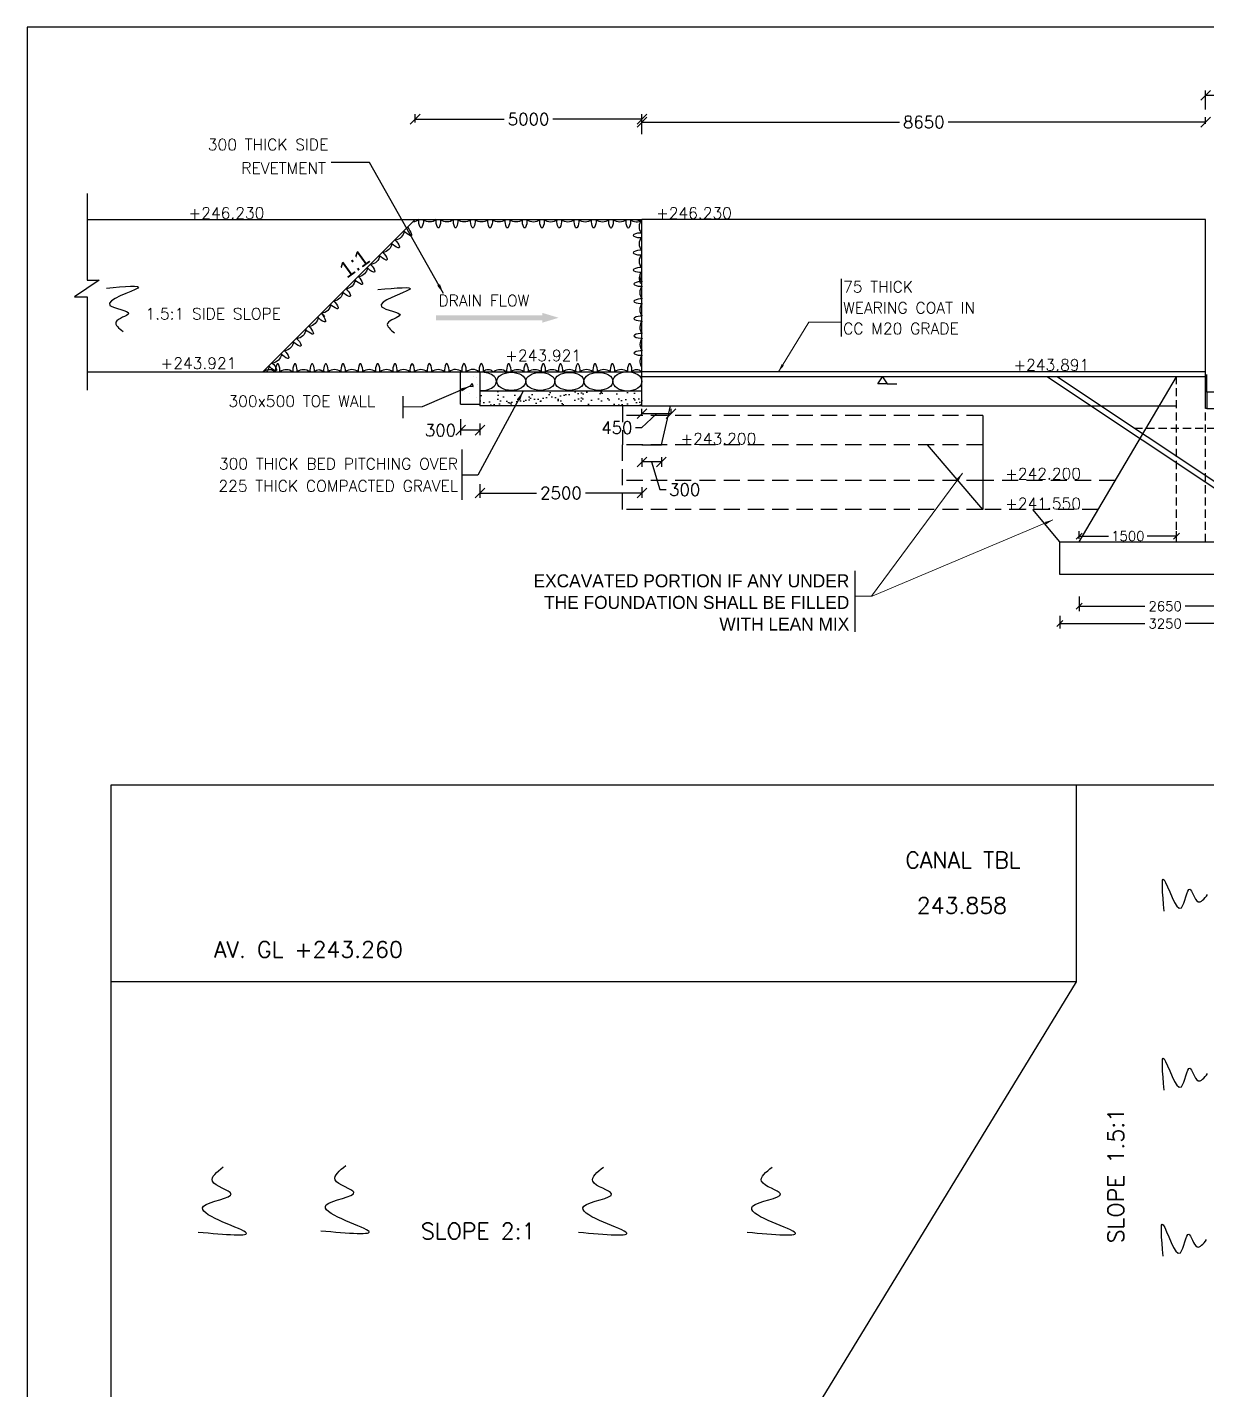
# Model space of a CAD drawing. Header units: inches. Extents: x 103704 to 210066, y -88751 to 89240.
# Drawn here: x 138152 to 156358, y -58671 to -37647 of the extents above; entities that cross this region are included whole.
import ezdxf
from ezdxf.enums import TextEntityAlignment as Align

# ---------------------------------------------------------------- set-up
doc = ezdxf.new("R2010")
doc.units = ezdxf.units.IN
doc.header["$LTSCALE"] = 100
doc.header["$MEASUREMENT"] = 0
doc.header["$PDMODE"] = 3
doc.linetypes.add('DASHED2', pattern=[0.375, 0.25, -0.125])
for name, color, linetype in [('Dim', 7, 'Continuous'), ('dimensions', 7, 'Continuous'), ('HATCH', 8, 'Continuous'), ('HIDDEN LIGHT', 31, 'DASHED2'), ('Text', 7, 'Continuous')]:
    doc.layers.add(name, color=color, linetype=linetype)
doc.styles.add('ROMANS', font='romans')
doc.styles.get("Standard").update_dxf_attribs({"font": ''})
doc.styles.get('Standard').set_extended_font_data('Univers Extended')
doc.dimstyles.new('Raj-75', dxfattribs={"dimscale": 75, "dimtxt": 2, "dimasz": 1.25, "dimexe": 1, "dimexo": 0.625, "dimtad": 0, "dimtxsty": 'ROMANS', "dimblk": 'OBLIQUE', "dimcen": 1.25, "dimclrd": 256, "dimclre": 256, "dimclrt": 256, "dimadec": 0, "dimazin": 0, "dimtfac": 1, "dimtmove": 1, "dimatfit": 3, "dimfxl": 1, "dimlwd": -1, "dimlwe": -1, "dimarcsym": 0})
doc.dimstyles.new('SUR', dxfattribs={"dimscale": 50, "dimtxt": 2.5, "dimasz": 2.5, "dimexe": 1.5, "dimexo": 1.5, "dimtad": 1, "dimzin": 12, "dimtxsty": 'ROMANS', "dimcen": 2.5, "dimadec": 0, "dimazin": 0, "dimtfac": 1, "dimtmove": 0, "dimatfit": 3, "dimfxl": 1, "dimlwd": 15, "dimlwe": 15, "dimarcsym": 0})

# ---------------------------------------------------------------- blocks, each defined once
blk = doc.blocks.new('_Oblique')
at = {"color": 0, "linetype": 'ByBlock', "lineweight": -2}
blk.add_line((-0.5, -0.5), (0.5, 0.5), dxfattribs=at)
blk = doc.blocks.new('*D128')
at = {"layer": 'Defpoints', "color": 0, "ltscale": 5, "transparency": 16777216}
for p in [(-2700, -3103), (550, -2951), (-2700, -3269)]:
    blk.add_point(p, dxfattribs=at)
at = {"layer": 'Dim', "ltscale": 5, "transparency": 16777216}
for p, q in [((-2700, -3150), (-2700, -3344)), ((550, -2997), (550, -3344)), ((-2700, -3269), (-1386, -3269)), ((550, -3269), (-764, -3269))]:
    blk.add_line(p, q, dxfattribs=at)
at = {"layer": 'Dim', "ltscale": 5, "transparency": 16777216, "xscale": 93.75, "yscale": 93.75, "zscale": 93.75, "rotation": 180}
blk.add_blockref('_Oblique', (-2700, -3269), dxfattribs=at)
at = {"layer": 'Dim', "ltscale": 5, "transparency": 16777216, "xscale": 93.75, "yscale": 93.75, "zscale": 93.75}
blk.add_blockref('_Oblique', (550, -3269), dxfattribs=at)
at = {"layer": 'Dim', "ltscale": 5, "transparency": 16777216, "insert": (-1075, -3269), "char_height": 150, "attachment_point": 5, "style": 'ROMANS'}
blk.add_mtext('3250', dxfattribs=at)
blk = doc.blocks.new('*D129')
at = {"layer": 'Defpoints', "color": 0, "ltscale": 5, "transparency": 16777216}
for p in [(-2400, -2803), (250, -2775), (-2400, -3001)]:
    blk.add_point(p, dxfattribs=at)
at = {"layer": 'Dim', "ltscale": 5, "transparency": 16777216}
for p, q in [((-2400, -2850), (-2400, -3076)), ((250, -2822), (250, -3076)), ((-2400, -3001), (-1386, -3001)), ((250, -3001), (-764, -3001))]:
    blk.add_line(p, q, dxfattribs=at)
at = {"layer": 'Dim', "ltscale": 5, "transparency": 16777216, "xscale": 93.75, "yscale": 93.75, "zscale": 93.75, "rotation": 180}
blk.add_blockref('_Oblique', (-2400, -3001), dxfattribs=at)
at = {"layer": 'Dim', "ltscale": 5, "transparency": 16777216, "xscale": 93.75, "yscale": 93.75, "zscale": 93.75}
blk.add_blockref('_Oblique', (250, -3001), dxfattribs=at)
at = {"layer": 'Dim', "ltscale": 5, "transparency": 16777216, "insert": (-1075, -3001), "char_height": 150, "attachment_point": 5, "style": 'ROMANS'}
blk.add_mtext('2650', dxfattribs=at)
blk = doc.blocks.new('*D127')
at = {"layer": 'Defpoints', "color": 0, "transparency": 16777216}
for p in [(-2400, -2010), (-900, -1919), (-900, -2010)]:
    blk.add_point(p, dxfattribs=at)
at = {"layer": 'Dim', "transparency": 16777216}
for p, q in [((-2400, -1963), (-2400, -1844)), ((-900, -1963), (-900, -1844)), ((-2400, -1919), (-1950, -1919)), ((-900, -1919), (-1350, -1919))]:
    blk.add_line(p, q, dxfattribs=at)
at = {"layer": 'Dim', "transparency": 16777216, "xscale": 93.75, "yscale": 93.75, "zscale": 93.75, "rotation": 180}
blk.add_blockref('_Oblique', (-2400, -1919), dxfattribs=at)
at = {"layer": 'Dim', "transparency": 16777216, "xscale": 93.75, "yscale": 93.75, "zscale": 93.75}
blk.add_blockref('_Oblique', (-900, -1919), dxfattribs=at)
at = {"layer": 'Dim', "transparency": 16777216, "insert": (-1650, -1919), "char_height": 150, "attachment_point": 5, "style": 'ROMANS'}
blk.add_mtext('1500', dxfattribs=at)
blk = doc.blocks.new('*D8')
at = {"layer": 'Defpoints', "color": 0, "transparency": 16777216}
for p in [(156340, -39111), (156340, -39183), (147640, -39341)]:
    blk.add_point(p, dxfattribs=at)
at = {"layer": 'Dim', "transparency": 16777216}
for p, q in [((147640, -39294), (147640, -39036)), ((156340, -39136), (156340, -39036)), ((147640, -39111), (151613, -39111)), ((156340, -39111), (152367, -39111))]:
    blk.add_line(p, q, dxfattribs=at)
at = {"layer": 'Dim', "transparency": 16777216, "xscale": 150, "yscale": 150, "zscale": 150, "rotation": 180}
blk.add_blockref('_Oblique', (147640, -39111), dxfattribs=at)
at = {"layer": 'Dim', "transparency": 16777216, "xscale": 150, "yscale": 150, "zscale": 150}
blk.add_blockref('_Oblique', (156340, -39111), dxfattribs=at)
at = {"layer": 'Dim', "transparency": 16777216, "insert": (151990, -39111), "char_height": 187.5, "attachment_point": 5, "style": 'ROMANS'}
blk.add_mtext('8650', dxfattribs=at)
blk = doc.blocks.new('*D11')
at = {"layer": 'Defpoints', "color": 0, "transparency": 16777216}
for p in [(147640, -44248), (147640, -44355), (147940, -44235)]:
    blk.add_point(p, dxfattribs=at)
at = {"layer": 'Text', "transparency": 16777216}
for p, q in [((147640, -44295), (147640, -44430)), ((147940, -44355), (147640, -44355)), ((147790, -44355), (147918, -44781)), ((147940, -44282), (147940, -44430)), ((147918, -44781), (148012, -44781))]:
    blk.add_line(p, q, dxfattribs=at)
at = {"layer": 'Text', "transparency": 16777216, "xscale": 150, "yscale": 150, "zscale": 150, "rotation": 180}
blk.add_blockref('_Oblique', (147640, -44355), dxfattribs=at)
at = {"layer": 'Text', "transparency": 16777216, "xscale": 150, "yscale": 150, "zscale": 150}
blk.add_blockref('_Oblique', (147940, -44355), dxfattribs=at)
at = {"layer": 'Text', "transparency": 16777216, "insert": (148300, -44781), "char_height": 187.5, "attachment_point": 5, "style": 'ROMANS'}
blk.add_mtext('300', dxfattribs=at)
blk = doc.blocks.new('*D12')
at = {"layer": 'Defpoints', "color": 0, "transparency": 16777216}
for p in [(147640, -43610), (147640, -43658), (148090, -43658)]:
    blk.add_point(p, dxfattribs=at)
at = {"layer": 'Dim', "transparency": 16777216}
for p, q in [((147865, -43610), (147635, -43826)), ((147640, -43611), (147640, -43535)), ((148090, -43610), (147640, -43610)), ((148090, -43611), (148090, -43535)), ((147635, -43826), (147541, -43826))]:
    blk.add_line(p, q, dxfattribs=at)
at = {"layer": 'Dim', "transparency": 16777216, "xscale": 150, "yscale": 150, "zscale": 150, "rotation": 180}
blk.add_blockref('_Oblique', (147640, -43610), dxfattribs=at)
at = {"layer": 'Dim', "transparency": 16777216, "xscale": 150, "yscale": 150, "zscale": 150}
blk.add_blockref('_Oblique', (148090, -43610), dxfattribs=at)
at = {"layer": 'Dim', "transparency": 16777216, "insert": (147253, -43826), "char_height": 187.5, "attachment_point": 5, "style": 'ROMANS'}
blk.add_mtext('450', dxfattribs=at)
blk = doc.blocks.new('Water Level')
for p, q in [((595, -94), (-595, -94)), ((523, -219), (-523, -219)), ((451, -344), (-451, -344)), ((379, -469), (-379, -469)), ((307, -594), (-307, -594)), ((234, -719), (-234, -719)), ((162, -844), (-162, -844)), ((90, -969), (-90, -969)), ((41, -1094), (-36, -1094))]:
    blk.add_line(p, q)
blk.add_lwpolyline([(342, 592), (-342, 592), (0, 0)], close=True)
blk = doc.blocks.new('*D87')
at = {"layer": 'Defpoints', "color": 0, "transparency": 16777216}
for p in [(182640, -1268), (187140, -1377), (187140, -1534)]:
    blk.add_point(p, dxfattribs=at)
at = {"layer": 'Dim', "transparency": 16777216}
for p, q in [((182640, -1315), (182640, -1609)), ((187140, -1424), (187140, -1609)), ((182640, -1534), (184579, -1534)), ((187140, -1534), (185201, -1534))]:
    blk.add_line(p, q, dxfattribs=at)
at = {"layer": 'Dim', "transparency": 16777216, "xscale": 93.75, "yscale": 93.75, "zscale": 93.75, "rotation": 180}
blk.add_blockref('_Oblique', (182640, -1534), dxfattribs=at)
at = {"layer": 'Dim', "transparency": 16777216, "xscale": 93.75, "yscale": 93.75, "zscale": 93.75}
blk.add_blockref('_Oblique', (187140, -1534), dxfattribs=at)
at = {"layer": 'Dim', "transparency": 16777216, "insert": (184890, -1534), "char_height": 150, "attachment_point": 5, "style": 'ROMANS'}
blk.add_mtext('4500', dxfattribs=at)
blk = doc.blocks.new('*D70')
at = {"layer": 'Defpoints', "color": 0, "transparency": 16777216}
for p in [(162240, -38696), (156340, -38961), (162240, -39015)]:
    blk.add_point(p, dxfattribs=at)
at = {"layer": 'Dim', "transparency": 16777216}
for p, q in [((156340, -38914), (156340, -38621)), ((162240, -38968), (162240, -38621)), ((156340, -38696), (158913, -38696)), ((162240, -38696), (159667, -38696))]:
    blk.add_line(p, q, dxfattribs=at)
at = {"layer": 'Dim', "transparency": 16777216, "xscale": 150, "yscale": 150, "zscale": 150, "rotation": 180}
blk.add_blockref('_Oblique', (156340, -38696), dxfattribs=at)
at = {"layer": 'Dim', "transparency": 16777216, "xscale": 150, "yscale": 150, "zscale": 150}
blk.add_blockref('_Oblique', (162240, -38696), dxfattribs=at)
at = {"layer": 'Dim', "transparency": 16777216, "insert": (159290, -38696), "char_height": 187.5, "attachment_point": 5, "style": 'ROMANS'}
blk.add_mtext('5900', dxfattribs=at)
blk = doc.blocks.new('*D72')
at = {"layer": 'Defpoints', "color": 0, "transparency": 16777216}
for p in [(144840, -43646), (145140, -43713), (144840, -43864)]:
    blk.add_point(p, dxfattribs=at)
at = {"layer": 'Dim', "transparency": 16777216}
for p, q in [((144840, -43693), (144840, -43939)), ((145140, -43864), (144840, -43864)), ((145140, -43760), (145140, -43939))]:
    blk.add_line(p, q, dxfattribs=at)
at = {"layer": 'Dim', "transparency": 16777216, "xscale": 150, "yscale": 150, "zscale": 150, "rotation": 180}
blk.add_blockref('_Oblique', (144840, -43864), dxfattribs=at)
at = {"layer": 'Dim', "transparency": 16777216, "xscale": 150, "yscale": 150, "zscale": 150}
blk.add_blockref('_Oblique', (145140, -43864), dxfattribs=at)
at = {"layer": 'Dim', "transparency": 16777216, "insert": (144530, -43864), "char_height": 187.5, "attachment_point": 5, "style": 'ROMANS'}
blk.add_mtext('300', dxfattribs=at)
blk = doc.blocks.new('*D73')
at = {"layer": 'Defpoints', "color": 0, "transparency": 16777216}
for p in [(145140, -44652, 0), (147640, -44694), (147640, -44834)]:
    blk.add_point(p, dxfattribs=at)
at = {"layer": 'Dim', "transparency": 16777216}
for p, q in [((145140, -44699), (145140, -44909)), ((147640, -44741), (147640, -44909)), ((145140, -44834), (146013, -44834)), ((147640, -44834), (146767, -44834))]:
    blk.add_line(p, q, dxfattribs=at)
at = {"layer": 'Dim', "transparency": 16777216, "xscale": 150, "yscale": 150, "zscale": 150, "rotation": 180}
blk.add_blockref('_Oblique', (145140, -44834), dxfattribs=at)
at = {"layer": 'Dim', "transparency": 16777216, "xscale": 150, "yscale": 150, "zscale": 150}
blk.add_blockref('_Oblique', (147640, -44834), dxfattribs=at)
at = {"layer": 'Dim', "transparency": 16777216, "insert": (146390, -44834), "char_height": 187.5, "attachment_point": 5, "style": 'ROMANS'}
blk.add_mtext('2500', dxfattribs=at)
blk = doc.blocks.new('*D74')
at = {"layer": 'Defpoints', "color": 0, "transparency": 16777216}
for p in [(147640, -39065), (144140, -39162), (147640, -39294)]:
    blk.add_point(p, dxfattribs=at)
at = {"layer": 'Dim', "transparency": 16777216}
for p, q in [((144140, -39115), (144140, -38990)), ((144140, -39065), (145513, -39065)), ((147640, -39065), (146267, -39065)), ((147640, -39247), (147640, -38990))]:
    blk.add_line(p, q, dxfattribs=at)
at = {"layer": 'Dim', "transparency": 16777216, "xscale": 150, "yscale": 150, "zscale": 150, "rotation": 180}
blk.add_blockref('_Oblique', (144140, -39065), dxfattribs=at)
at = {"layer": 'Dim', "transparency": 16777216, "xscale": 150, "yscale": 150, "zscale": 150}
blk.add_blockref('_Oblique', (147640, -39065), dxfattribs=at)
at = {"layer": 'Dim', "transparency": 16777216, "insert": (145890, -39065), "char_height": 187.5, "attachment_point": 5, "style": 'ROMANS'}
blk.add_mtext('5000', dxfattribs=at)
blk = doc.blocks.new('A$C61032902')
at = {"linetype": 'Continuous', "ltscale": 5}
blk.add_line((-2400, -2010), (-900, 540), dxfattribs=at)
at = {"linetype": 'DASHED2', "ltscale": 5}
for p, q in [((-900, -2010), (-900, 540)), ((-450, -2010), (-450, 50)), ((0, -2010), (0, 50))]:
    blk.add_line(p, q, dxfattribs=at)
at = {"ltscale": 5}
for p, q in [((-430, 300), (-430, 575)), ((0, 50), (250, -2010))]:
    blk.add_line(p, q, dxfattribs=at)
blk.add_lwpolyline([(-430, 50), (-450, 50), (-450, 540), (-900, 540)], dxfattribs=at)
for points in [[(0, 300), (-430, 300), (-430, 50), (0, 50)], [(550, -2510), (-2700, -2510), (-2700, -2010), (550, -2010)]]:
    blk.add_lwpolyline(points, close=True, dxfattribs=at)
at = {"layer": 'Dim'}
dim = blk.add_linear_dim(base=(-900, -1919.011), p1=(-2400, -2010), p2=(-900, -2010), dimstyle='Raj-75', override={"dimfxl": 150}, dxfattribs=at)
dim.commit()
dim.dimension.update_dxf_attribs({"geometry": '*D127', "text_midpoint": (-1650, -1919.011)})
at = {"layer": 'Dim', "ltscale": 5}
for base, p1, p2, picture, middle in [((-2400, -3001.093), (250, -2775.438), (-2400, -2802.731), '*D129', (-1075, -3001.093)), ((-2700, -3269.138), (550, -2950.506), (-2700, -3102.945), '*D128', (-1075, -3269.138))]:
    dim = blk.add_linear_dim(base=base, p1=p1, p2=p2, angle=180, dimstyle='Raj-75', dxfattribs=at)
    dim.commit()
    dim.dimension.update_dxf_attribs({"geometry": picture, "text_midpoint": middle})
blk = doc.blocks.new('canal sec')
at = {"color": 30}
for p, q in [((182640.177, -1037.053), (187140.177, -1037.053)), ((182640.177, -1137.053), (187140.177, -1137.053))]:
    blk.add_line(p, q, dxfattribs=at)
at = {"layer": 'Dim'}
for p, q in [((179502.177, 954.947), (182640.177, -1137.053)), ((179652.177, 954.947), (182640.177, -1037.053)), ((190278.149, 954.929), (187140.177, -1137.053)), ((190128.149, 954.929), (187140.177, -1037.053))]:
    blk.add_line(p, q, dxfattribs=at)
blk.add_lwpolyline([(182299.987, -712.764), (182635.987, -712.764), (182635.987, -936.764)], dxfattribs=at)
at = {"layer": 'HIDDEN LIGHT', "color": 4, "ltscale": 5}
blk.add_line((180840.177, 162.947), (188940.177, 162.947), dxfattribs=at)
at = {"layer": 'HATCH', "xscale": 0.3499999999985448, "yscale": 0.3499999999985448, "zscale": 0.3499999999985448}
blk.add_blockref('Water Level', (185208.648, 162.947), dxfattribs=at)
at = {"color": 30}
for s, p in [('1.5', (182317.88, -673.691)), (' 1', (182568.823, -892.032))]:
    blk.add_text(s, height=140, dxfattribs=at).set_placement(p)
at = {"layer": 'Text', "color": 4, "style": 'ROMANS'}
blk.add_text('F.S.L. +243.258', height=175, dxfattribs=at).set_placement((184398.498, 205.465))
at = {"layer": 'Text', "insert": (185882.089, -825.26), "char_height": 175, "width": 3027.28401, "attachment_point": 3, "style": 'ROMANS'}
blk.add_mtext('CBL++242.058', dxfattribs=at)
at = {"layer": 'Dim'}
dim = blk.add_linear_dim(base=(187140.177, -1534.378), p1=(182640.177, -1268.182), p2=(187140.177, -1376.953), dimstyle='Raj-75', override={"dimfxl": 150}, dxfattribs=at)
dim.commit()
dim.dimension.update_dxf_attribs({"geometry": '*D87', "text_midpoint": (184890.177, -1534.378)})

msp = doc.modelspace()

# ---------------------------------------------------------------- hatches: boundary and pattern name
at = {"layer": 'Dim'}
msp.add_hatch(color=0, dxfattribs=at).paths.add_polyline_path([(146354.737, -42129.45), (146104.864, -42054.45), (146104.864, -42092.595), (144462.191, -42092.595), (144462.191, -42167.595), (146104.864, -42167.595), (146104.864, -42204.45)])
h = msp.add_hatch(dxfattribs=at)
h.set_pattern_fill('AR-SAND', color=0, scale=100, style=0)
h.set_pattern_definition([(37.5, (-4350, -1814.54), (-6.29934, 192.68238), [0, -152, 0, -170, 0, -162.5]), (7.5, (-4350, -1814.54), (176.97767, 282.2146), [0, -82, 0, -137, 0, -52.5]), (327.5, (-4473, -1814.54), (311.41419, 0.5659), [0, -50, 0, -180, 0, -235]), (317.5, (-4473, -1814.54), (300.61266, 87.76756), [0, -25, 0, -118, 0, -135])])
h.paths.add_polyline_path([(147640.007, -43489.081), (147640.007, -43414.082), (147640.007, -43264.081), (145140.007, -43264.082), (145140.007, -43489.082)])

# ---------------------------------------------------------------- linework, layer by layer
at = {"color": 0, "ltscale": 5}
for p, q in [((147640.007, -43489.081, -0.034), (147640.007, -40614.082)), ((156340.007, -43039.082), (156340.007, -40614.082)), ((156340.007, -42964.082), (147640.007, -42964.082)), ((156340.007, -43039.082), (147640.007, -43039.082)), ((147940.007, -44089.082), (148081.141, -43489.082)), ((147640.007, -44089.082), (147940.007, -44089.082))]:
    msp.add_line(p, q, dxfattribs=at)
at = {"color": 0, "linetype": 'DASHED2', "ltscale": 10}
for p, q in [((147340.007, -43489.081), (147340.007, -44089.082)), ((152902.007, -43639.082), (147340.007, -43639.082)), ((152902.007, -44089.082), (147340.007, -44089.082)), ((147340.007, -45089.082), (147340.007, -44089.082)), ((152902.007, -44639.082), (147340.007, -44639.082)), ((154948.831, -44639.082), (152902.007, -44639.082)), ((152902.007, -45089.082), (147340.007, -45089.082)), ((154684.125, -45089.082), (152902.007, -45089.082))]:
    msp.add_line(p, q, dxfattribs=at)
at = {"color": 0, "ltscale": 5}
for points in [[(139075.509, -40212.431), (139075.509, -41550.601), (139264.065, -41550.601), (138881.613, -41808.095), (139075.509, -41808.095), (139075.509, -43248.487)], [(139448.518, -49336.958), (184032.265, -49336.958), (184032.265, -74208.462), (184409.377, -74208.462), (183644.473, -74723.451), (184032.265, -74723.451), (184032.265, -84831.738), (184409.377, -84831.738), (183644.473, -85346.726), (184032.265, -85346.726), (184032.265, -87355.23), (139448.518, -87355.23), (139448.518, -77996.571), (139060.726, -77996.571), (139825.63, -77481.583), (139448.518, -77481.583), (139448.518, -67373.296), (139060.726, -67373.296), (139825.63, -66858.308), (139448.518, -66858.308), (139448.518, -49336.958)]]:
    msp.add_lwpolyline(points, dxfattribs=at)
at = {"color": 0, "ltscale": 5, "start_tangent": (-0.860944174, -0.508699449)}
for points in [[(155700.95, -51287.619), (155700.95, -50800.553), (155967.232, -51232.479), (156095.781, -50947.592), (156224.331, -51140.58), (156371.245, -51030.301)], [(155700.95, -54049.255), (155700.95, -53562.19), (155967.232, -53994.116), (156095.781, -53709.229), (156224.331, -53902.217), (156371.245, -53791.938)], [(155685.906, -56611.52), (155685.906, -56124.455), (155952.187, -56556.381), (156080.737, -56271.494), (156209.287, -56464.482), (156356.201, -56354.203)]]:
    msp.add_spline(points, degree=3, dxfattribs=at)
at = {"layer": 'Dim', "color": 0}
for p, q in [((139075.509, -40614.082, -0.889), (147640.007, -40614.082)), ((141790.007, -42964.082, -0.363), (144140.007, -40614.082, -0.363)), ((139075.509, -42964.082, -0.368), (147640.007, -42964.082)), ((144840.007, -43464.082, -0.145), (144840.007, -42964.068, -0.034)), ((145041.849, -43043.062, -0.27), (145041.849, -43043.062, -0.27)), ((145081.545, -43047.292, -0.27), (145081.545, -43047.292, -0.27)), ((145140.007, -42964.068, 0.081), (145140.007, -43489.082, -0.155)), ((144902.319, -43267.376, -0.427), (144902.319, -43267.376, -0.427)), ((144972.912, -43299.43, -0.427), (144972.912, -43299.43, -0.427)), ((144988.004, -43184.32, 0.122), (145026.948, -43143.732, 0.122)), ((144988.004, -43184.32, 0.122), (145032.472, -43191.216, 0.122)), ((145032.553, -43191.237, 0.122), (145027.029, -43143.752, 0.122)), ((145044.593, -43180.639, 0.122), (145044.593, -43180.639, 0.122)), ((145106.821, -43159.706, -0.27), (145106.821, -43159.706, -0.27)), ((147639.968, -43264.081, -0.034), (145140.011, -43264.082, -0.27)), ((143953.926, -43677.022, -0.427), (143953.926, -43338.249, -0.427)), ((144840.007, -43464.082, -0.134), (145140.007, -43464.082, -0.122)), ((145092.745, -43353.261, -0.427), (145092.745, -43353.261, -0.427)), ((147640.007, -43489.081, -0.034), (145140.007, -43489.082, -0.155)), ((147640.007, -43489.081, -0.034), (155890.007, -43489.081)), ((152902.007, -43639.082), (152902.007, -45089.082)), ((152902.007, -43639.082), (152902.007, -45089.082)), ((152902.007, -45089.082), (152048.524, -44089.082)), ((144866.982, -44938.507, -0.191), (144866.982, -44162.812, -0.191)), ((154090.007, -45589.082), (153674.176, -45089.082)), ((154340.007, -49336.958), (154340.007, -52374.501, -0.016)), ((154340.007, -52374.501, -0.016), (139448.518, -52374.501, 0.027)), ((154340.007, -52374.501, -0.016), (150415.007, -58804.501))]:
    msp.add_line(p, q, dxfattribs=at)
at = {"layer": 'Dim', "color": 0, "ltscale": 5}
for p, q in [((150718.289, -42417.23), (150718.289, -41530.355)), ((150926.31, -46032.043), (150926.31, -46973.391))]:
    msp.add_line(p, q, dxfattribs=at)
at = {"layer": 'Dim', "color": 0}
msp.add_lwpolyline([(210008.232, -37646.654), (138151.867, -37646.654), (138151.867, -88142.387), (210008.232, -88142.387)], close=True, dxfattribs=at)
for points, elevation in [([(144023.513, -40730.576, -0.082166888), (144085.097, -40845.947, -0.6124826), (144067.585, -40862.876, -0.144729543), (143969.724, -40793.296, -0.346456746), (143829.796, -40933.711, -0.144729543), (143896.025, -41033.87, -0.6124826), (143878.513, -41050.799, -0.144729543), (143780.652, -40981.219, -0.346456746), (143640.724, -41121.634, -0.144729543), (143706.953, -41221.793, -0.6124826), (143689.441, -41238.722, -0.144729543), (143591.58, -41169.142, -0.346456746), (143451.652, -41309.557, -0.144729543), (143517.881, -41409.716, -0.6124826), (143500.369, -41426.645, -0.144729543), (143402.508, -41357.065, -0.346456746), (143262.58, -41497.48, -0.144729543), (143328.809, -41597.638, -0.6124826), (143311.297, -41614.568, -0.144729543), (143213.436, -41544.988, -0.346456746), (143073.508, -41685.403, -0.144729543), (143139.737, -41785.561, -0.6124826), (143122.225, -41802.491, -0.144729543), (143024.364, -41732.911, -0.346456746), (142884.436, -41873.326, -0.144729543), (142950.665, -41973.484, -0.6124826), (142933.153, -41990.414, -0.144729543), (142835.292, -41920.834, -0.346456746), (142695.364, -42061.249, -0.082589449), (142740.491, -42114.082, -0.082589449)], -0.721), ([(145331.854, -40617.403, -0.144729543), (145308.095, -40735.104, -0.6124826), (145283.74, -40734.74, -0.144729543), (145263.509, -40616.381, -0.346456746), (145065.278, -40617.115, -0.144729543), (145041.518, -40734.816, -0.6124826), (145017.163, -40734.452, -0.144729543), (144996.933, -40616.094, -0.346456746), (144798.701, -40616.828, -0.144729543), (144774.941, -40734.529, -0.6124826), (144750.586, -40734.165, -0.144729543), (144730.356, -40615.806, -0.346456746), (144532.124, -40616.541, -0.144729543), (144508.364, -40734.242, -0.6124826), (144484.009, -40733.877, -0.144729543), (144463.779, -40615.519, -0.346456746), (144265.547, -40616.253, -0.144729543), (144241.788, -40733.954, -0.6124826), (144217.433, -40733.59, -0.144729543), (144197.202, -40615.231, -0.158584269), (144104.289, -40649.8)], -0.217), ([(147640.007, -40634.02, -0.299470636), (147464.469, -40619.702, -0.144729543), (147440.709, -40737.403, -0.6124826), (147416.354, -40737.039, -0.144729543), (147396.124, -40618.681, -0.346456746), (147197.892, -40619.415, -0.144729543), (147174.132, -40737.116, -0.6124826), (147149.777, -40736.752, -0.144729543), (147129.547, -40618.393, -0.346456746), (146931.315, -40619.128, -0.144729543), (146907.556, -40736.829, -0.6124826), (146883.201, -40736.464, -0.144729543), (146862.97, -40618.106, -0.346456746), (146664.738, -40618.84, -0.144729543), (146640.979, -40736.541, -0.6124826), (146616.624, -40736.177, -0.144729543), (146596.393, -40617.818, -0.346456746), (146398.162, -40618.553, -0.144729543), (146374.402, -40736.254, -0.6124826), (146350.047, -40735.89, -0.144729543), (146329.817, -40617.531, -0.346456746), (146131.585, -40618.265, -0.144729543), (146107.825, -40735.966, -0.6124826), (146083.47, -40735.602, -0.144729543), (146063.24, -40617.243, -0.346456746), (145865.008, -40617.978, -0.144729543), (145841.248, -40735.679, -0.6124826), (145816.893, -40735.315, -0.144729543), (145796.663, -40616.956, -0.346456746), (145598.431, -40617.69, -0.144729543), (145574.672, -40735.391, -0.6124826), (145550.317, -40735.027, -0.144729543), (145530.086, -40616.669, -0.346456746), (145331.854, -40617.403, -0.014770437), (145332.589, -40629.89)], -0.217), ([(147607.378, -41464.082, 0.183637159), (147641.032, -41572.839, 0.144729543), (147523.331, -41596.598, 0.6124826), (147523.695, -41620.953, 0.144729543), (147642.054, -41641.184, 0.346456746), (147641.319, -41839.415, 0.144729543), (147523.618, -41863.175, 0.6124826), (147523.982, -41887.53, 0.144729543), (147642.341, -41907.761, 0.346456746), (147641.607, -42105.992, 0.144729543), (147523.906, -42129.752, 0.6124826), (147524.27, -42154.107, 0.144729543), (147642.628, -42174.337, 0.346456746), (147641.894, -42372.569, 0.144729543), (147524.193, -42396.329, 0.6124826), (147524.557, -42420.684, 0.144729543), (147642.916, -42440.914, 0.346456746), (147642.182, -42639.146, 0.144729543), (147524.481, -42662.905, 0.6124826), (147524.845, -42687.26, 0.144729543), (147643.203, -42707.491, 0.296847522), (147626.861, -42881.555)], 0.344), ([(142695.364, -42061.249, -0.082166888), (142756.948, -42176.62, -0.6124826), (142739.436, -42193.549, -0.144729543), (142641.575, -42123.969, -0.346456746), (142501.647, -42264.384, -0.144729543), (142567.876, -42364.543, -0.6124826), (142550.364, -42381.472, -0.144729543), (142452.503, -42311.892, -0.346456746), (142312.575, -42452.307, -0.144729543), (142378.804, -42552.466, -0.6124826), (142361.292, -42569.395, -0.144729543), (142263.431, -42499.815, -0.346456746), (142123.503, -42640.23, -0.144729543), (142189.732, -42740.389, -0.6124826), (142172.22, -42757.318, -0.144729543), (142074.359, -42687.738, -0.346456746), (141934.431, -42828.153, -0.144729543), (142000.66, -42928.312, -0.6124826), (141983.148, -42945.241, -0.144729543), (141885.287, -42875.661, -0.155033392), (141845.349, -42964.082, -0.155033392)], -0.721), ([(142727.832, -42965.103, 0.430563342), (142585.468, -42965.103, 0.144729543), (142561.708, -42847.402, 0.6124826), (142537.353, -42847.766, 0.144729543), (142517.122, -42966.125, 0.346456746), (142318.891, -42965.391, 0.144729543), (142295.131, -42847.69, 0.6124826), (142270.776, -42848.054, 0.144729543), (142250.546, -42966.413, 0.346456746), (142052.314, -42965.678, 0.144729543), (142028.554, -42847.977, 0.6124826), (142004.199, -42848.341, 0.144729543), (141983.969, -42966.7, 0.327581414), (141794.516, -42959.572, 0.327581414)], -0.208), ([(145337.733, -42961.495, 0.430563342), (145195.368, -42961.495, 0.144729543), (145171.609, -42843.794, 0.6124826), (145147.254, -42844.158, 0.144729543), (145127.023, -42962.516, 0.346456746), (144928.792, -42961.782, 0.144729543), (144905.032, -42844.081, 0.6124826), (144880.677, -42844.445, 0.144729543), (144860.446, -42962.804, 0.346456746), (144662.215, -42962.07, 0.144729543), (144638.455, -42844.369, 0.6124826), (144614.1, -42844.733, 0.144729543), (144593.87, -42963.091, 0.346456746), (144395.638, -42962.357, 0.144729543), (144371.878, -42844.656, 0.6124826), (144347.523, -42845.02, 0.144729543), (144327.293, -42963.379, 0.346456746), (144129.061, -42962.644, 0.144729543), (144105.301, -42844.943, 0.6124826), (144080.946, -42845.307, 0.144729543), (144060.716, -42963.666, 0.346456746), (143862.484, -42962.932, 0.144729543), (143838.725, -42845.231, 0.6124826), (143814.37, -42845.595, 0.144729543), (143794.139, -42963.954, 0.346456746), (143595.908, -42963.219, 0.144729543), (143572.148, -42845.518, 0.6124826), (143547.793, -42845.882, 0.144729543), (143527.562, -42964.241, 0.346456746), (143329.331, -42963.507, 0.144729543), (143305.571, -42845.806, 0.6124826), (143281.216, -42846.17, 0.144729543), (143260.986, -42964.529, 0.346456746), (143062.754, -42963.794, 0.144729543), (143038.994, -42846.093, 0.6124826), (143014.639, -42846.457, 0.144729543), (142994.409, -42964.816, 0.346456746), (142796.177, -42964.082, 0.144729543), (142772.417, -42846.381, 0.6124826), (142748.062, -42846.745, 0.144729543), (142727.832, -42965.103, 0.10450408), (142668.543, -42935.545, 0.10450408)], -0.208), ([(147628.064, -42963.06, 0.430563342), (147485.7, -42963.06, 0.144729543), (147461.94, -42845.359, 0.6124826), (147437.585, -42845.723, 0.144729543), (147417.354, -42964.082, 0.346456746), (147219.123, -42963.347, 0.144729543), (147195.363, -42845.646, 0.6124826), (147171.008, -42846.01, 0.144729543), (147150.778, -42964.369, 0.346456746), (146952.546, -42963.635, 0.144729543), (146928.786, -42845.934, 0.6124826), (146904.431, -42846.298, 0.144729543), (146884.201, -42964.656, 0.346456746), (146685.969, -42963.922, 0.144729543), (146662.209, -42846.221, 0.6124826), (146637.854, -42846.585, 0.144729543), (146617.624, -42964.944, 0.346456746), (146419.392, -42964.21, 0.144729543), (146395.633, -42846.509, 0.6124826), (146371.278, -42846.873, 0.144729543), (146351.047, -42965.231, 0.346456746), (146152.816, -42964.497, 0.144729543), (146129.056, -42846.796, 0.6124826), (146104.701, -42847.16, 0.144729543), (146084.47, -42965.519, 0.346456746), (145886.239, -42964.784, 0.144729543), (145862.479, -42847.083, 0.6124826), (145838.124, -42847.447, 0.144729543), (145817.894, -42965.806, 0.346456746), (145619.662, -42965.072, 0.144729543), (145595.902, -42847.371, 0.6124826), (145571.547, -42847.735, 0.144729543), (145551.317, -42966.094, 0.346456746), (145353.085, -42965.359, 0.00151394), (145353.194, -42964.082, 0.00151394)], -0.01)]:
    msp.add_lwpolyline(points, format="xyb", dxfattribs=dict(at, elevation=elevation))
msp.add_lwpolyline([(147536.379, -40614.082, 0.113919681), (147631.074, -40624.414, 0.346456746), (147630.339, -40822.646, 0.144729543), (147512.638, -40846.406, 0.6124826), (147513.002, -40870.761, 0.144729543), (147631.361, -40890.991, 0.346456746), (147630.627, -41089.223, 0.144729543), (147512.926, -41112.983, 0.6124826), (147513.29, -41137.338, 0.144729543), (147631.649, -41157.568, 0.346456746), (147630.914, -41355.8, 0.144729543), (147513.213, -41379.559, 0.6124826), (147513.577, -41403.914, 0.144729543), (147631.936, -41424.145, 0.296847522), (147615.594, -41598.209)], format="xyb", dxfattribs=at)
msp.add_lwpolyline([(151425.981, -43150.416), (151280.62, -43150.416), (151353.301, -43039.082), (151425.981, -43150.416), (151574.597, -43150.416)], dxfattribs=at)
msp.add_ellipse((145170.278, -43110.99, -0.034), major_axis=(-224.091, 0), ratio=0.624238022, start_param=1.435298364, end_param=4.847887001, dxfattribs=at)
for centre, ratio in [((145623.162, -43110.99, -0.034), 0.624238022), ((146071.345, -43110.99, -0.034), 0.619110676), ((146519.528, -43110.582, -0.034), 0.619110676), ((146967.71, -43110.582, -0.034), 0.619110676), ((147415.893, -43110.582, -0.034), 0.66470108)]:
    msp.add_ellipse(centre, major_axis=(-224.091, 0), ratio=ratio, dxfattribs=at)
at = {"layer": 'Text', "color": 0}
msp.add_line((156340.007, -40614.082), (147640.007, -40614.082), dxfattribs=at)
for points, start_tangent in [([(139374.008, -41671.458), (139861.074, -41671.458), (139429.148, -41937.739), (139714.035, -42066.289), (139521.047, -42194.838), (139631.326, -42341.752)], (-0.508699449, 0.860944174)), ([(143565.829, -41693.156), (144052.895, -41693.156), (143620.969, -41959.437), (143905.856, -42087.987), (143712.868, -42216.537), (143823.147, -42363.451)], (-0.508699449, 0.860944174)), ([(140789.381, -56237.873), (141519.979, -56237.873), (140872.09, -55838.45), (141299.421, -55645.626), (141009.939, -55452.801), (141175.358, -55232.43)], (-0.508699449, -0.860944174)), ([(142684.563, -56216.477), (143415.161, -56216.477), (142767.272, -55817.054), (143194.603, -55624.23), (142905.121, -55431.405), (143070.539, -55211.034)], (-0.508699449, -0.860944174)), ([(146661.497, -56239.252), (147392.095, -56239.252), (146744.206, -55839.83), (147171.537, -55647.005), (146882.055, -55454.181), (147047.473, -55233.81)], (-0.508699449, -0.860944174)), ([(149266.188, -56239.252), (149996.786, -56239.252), (149348.897, -55839.83), (149776.228, -55647.005), (149486.746, -55454.181), (149652.164, -55233.81)], (-0.508699449, -0.860944174))]:
    msp.add_spline(points, degree=3, dxfattribs=dict(at, start_tangent=start_tangent))

# ---------------------------------------------------------------- block references
at = {"layer": 'Dim', "color": 0}
msp.add_blockref('A$C61032902', (156790.007, -43579.082), dxfattribs=at)
at = {"layer": 'Text', "color": 0}
msp.add_blockref('canal sec', (-25600.169, -43994.029), dxfattribs=at)

# ---------------------------------------------------------------- texts
at = {"layer": 'Dim', "color": 0, "insert": (143199.673, -41293.706, -0.363), "char_height": 250, "attachment_point": 5, "rotation": 36.004538}
msp.add_mtext('1:1', dxfattribs=at)
at = {"layer": 'dimensions', "color": 0, "insert": (150840.768, -46088.57), "char_height": 200, "width": 5131.87514, "attachment_point": 3}
msp.add_mtext('EXCAVATED PORTION IF ANY UNDER THE FOUNDATION SHALL BE FILLED WITH LEAN MIX', dxfattribs=at)
at = {"layer": 'Text', "color": 0, "style": 'ROMANS'}
for s, p in [('300 THICK SIDE', (142799.142, -39545.028, -0.015)), ('REVETMENT', (142761.504, -39906.14, -0.015)), ('+243.200', (149405.056, -44083.461)), ('300 THICK BED PITCHING OVER', (144800.623, -44470.543, -0.191)), ('+242.200', (154416.862, -44623.692)), ('225 THICK COMPACTED GRAVEL', (144800.623, -44812.249, -0.191)), ('+241.550', (154416.862, -45083.461))]:
    msp.add_text(s, height=175, dxfattribs=at).set_placement(p, align=Align.RIGHT)
for s, height, p in [('+246.230', 175, (141227.182, -40654.097)), ('+246.230', 175, (148443.522, -40654.097)), ('1.5:1 SIDE SLOPE', 175, (141021.973, -42207.864)), ('+243.921', 175, (146115.032, -42852.047)), ('+243.921', 175, (140795.767, -42971.115)), ('+243.891', 175, (153959.293, -42997.625)), ('243.858', 250, (152579.248, -51397.671)), ('AV. GL +243.260', 250, (142491.7, -52077.495)), ('SLOPE 2:1', 250, (145112.048, -56421.855))]:
    msp.add_text(s, height=height, dxfattribs=at).set_placement(p, align=Align.BOTTOM_CENTER)
for s, p in [('75 THICK', (150744.529, -41739.357)), ('DRAIN FLOW', (144499.061, -41952.727, 0.122)), ('WEARING COAT IN', (150744.527, -42063.718)), ('CC M20 GRADE', (150744.527, -42383.893)), ('300x500 TOE WALL', (141257.515, -43504.207, -1.177))]:
    msp.add_text(s, height=175, dxfattribs=at).set_placement(p)
msp.add_text('CANAL TBL', height=250, dxfattribs=at).set_placement((152595.624, -50497.387), align=Align.MIDDLE_CENTER)
msp.add_text('SLOPE 1.5:1', height=250, rotation=90, dxfattribs=at).set_placement((155154.42, -55367.555), align=Align.BOTTOM_CENTER)

# ---------------------------------------------------------------- dimensions: what is measured, and where the dimension line sits
at = {"layer": 'Dim', "color": 0}
for base, p1, p2, picture, middle in [((162240.007, -38695.682), (156340.007, -38960.974), (162240.007, -39015.135), '*D70', (159290.007, -38695.682)), ((147640.007, -44833.882, -0.034), (145140.007, -44652.474, -0.446), (147640.007, -44693.971, -0.034), '*D73', (146390.007, -44833.882, -0.034))]:
    dim = msp.add_linear_dim(base=base, p1=p1, p2=p2, dimstyle='Raj-75', override={"dimtxt": 2.5, "dimasz": 2}, dxfattribs=at)
    dim.commit()
    dim.dimension.update_dxf_attribs({"geometry": picture, "text_midpoint": middle})
for base, p1, p2, text, picture, middle in [((147640.007, -39065.396), (144140.007, -39162.231), (147640.007, -39293.875), '5000', '*D74', (145890.007, -39065.396)), ((156340.007, -39110.839), (147640.007, -39340.75), (156340.007, -39182.766), '8650', '*D8', (151990.007, -39110.839))]:
    dim = msp.add_linear_dim(base=base, p1=p1, p2=p2, text=text, dimstyle='Raj-75', override={"dimtxt": 2.5, "dimasz": 2}, dxfattribs=at)
    dim.commit()
    dim.dimension.update_dxf_attribs({"geometry": picture, "text_midpoint": middle})
dim = msp.add_linear_dim(base=(144840.007, -43864.174, -0.427), p1=(145140.007, -43713.004, -0.427), p2=(144840.007, -43646.336, -0.427), dimstyle='Raj-75', override={"dimtxt": 2.5, "dimasz": 2}, dxfattribs=at)
dim.commit()
dim.dimension.update_dxf_attribs({"geometry": '*D72', "text_midpoint": (144530.04, -43864.174, -0.427), "dimtype": 160})
dim = msp.add_linear_dim(base=(147640.007, -43610.167), p1=(148090.007, -43657.922), p2=(147640.007, -43657.922), text='450', dimstyle='Raj-75', override={"dimtxt": 2.5, "dimasz": 2}, dxfattribs=at)
dim.commit()
dim.dimension.update_dxf_attribs({"geometry": '*D12', "text_midpoint": (147494.472, -43825.87), "dimtype": 160})
at = {"layer": 'Text', "color": 0}
dim = msp.add_linear_dim(base=(147640.007, -44354.581, -0.034), p1=(147940.007, -44234.879, -0.034), p2=(147640.007, -44247.659, -0.034), text='300', dimstyle='Raj-75', override={"dimtxt": 2.5, "dimasz": 2}, dxfattribs=at)
dim.commit()
dim.dimension.update_dxf_attribs({"geometry": '*D11', "text_midpoint": (148058.601, -44781.143, -0.034)})

# ---------------------------------------------------------------- leaders
at = {"layer": 'Dim', "color": 0}
for points in [[(144574.441, -41752.752, -0.015), (143436.562, -39732.791, -0.015), (142844.196, -39735.44, -0.015)], [(144988.004, -43184.32, 1.456), (144246.551, -43505.581, 1.456), (143953.926, -43507.635, 1.456)], [(145807.364, -43264.082, 1.456), (145109.385, -44560.659, 1.456), (144867.009, -44560.659, 1.456)]]:
    msp.add_leader(points, dimstyle='Raj-75', override={"dimtxt": 2.5, "dimasz": 2}, dxfattribs=at)
at = {"layer": 'Dim', "color": 0, "ltscale": 5}
for points in [[(149747.901, -42964.082), (150215.624, -42199.475), (150718.289, -42199.475)], [(152587.796, -44528.541), (151183.549, -46425.978), (150926.31, -46425.978)], [(153984.146, -45249.787), (151194.033, -46425.978), (150936.794, -46425.978)]]:
    msp.add_leader(points, dimstyle='SUR', override={"dimgap": 0.625, "dimtad": 0}, dxfattribs=at)

doc.saveas('drawing.dxf')
